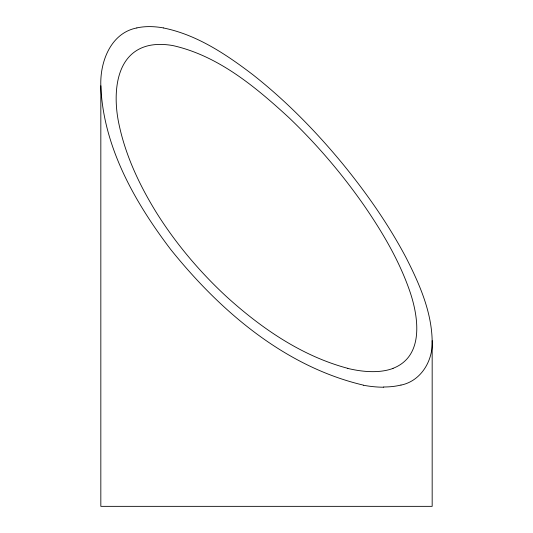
<?xml version="1.0" encoding="UTF-8"?>
<svg xmlns="http://www.w3.org/2000/svg" width="533" height="533" viewBox="0 0 533 533"><rect width="100%" height="100%" fill="white"/><g stroke="black" fill="none" stroke-linecap="round" stroke-linejoin="round"><path stroke-width="0.8" d="M163.331 27.943C196.797 34.672 225.905 54.186 252.635 74.533C286.048 100.797 315.929 131.345 342.912 164.124C366.711 193.319 388.444 224.346 406.079 257.679C419.251 283.523 431.51 311.205 432.17 340.68L432.17 506.35L100.83 506.35L100.83 85.806C99.911 61.935 110.684 32.946 136.854 27.943M432.17 340.68C433.176 360.375 421.263 380.955 401.009 385.099M393.028 368.343C425.054 355.917 418.365 315.336 409.264 289.705C398.617 259.524 382.161 231.775 364.092 205.498C341.986 173.785 316.775 144.216 288.799 117.52C255.294 86.772 218.224 55.732 172.825 45.565A96.993 53.16 40.9 0 0 148.854 45.578C114.155 53.473 112.836 96.233 119.039 124.482C125.675 156.009 139.693 185.524 156.542 212.807C175.97 243.748 199.748 271.89 226.552 296.688C261.476 328.361 301.778 356.077 347.802 368.343M363.253 385.099C284.782 366.577 220.122 311.005 170.68 249.431C134.729 202.047 103.129 146.602 100.83 85.806M136.841 27.916A106.14 58.47 41.3 0 1 163.311 27.896M383.727 387.205A122.697 59.336 33.5 0 1 363.319 385.232M400.936 385.026A122.697 59.143 33.4 0 1 383.56 386.985M393.068 368.383A110.944 54.033 33.9 0 1 347.842 368.43"/></g></svg>
